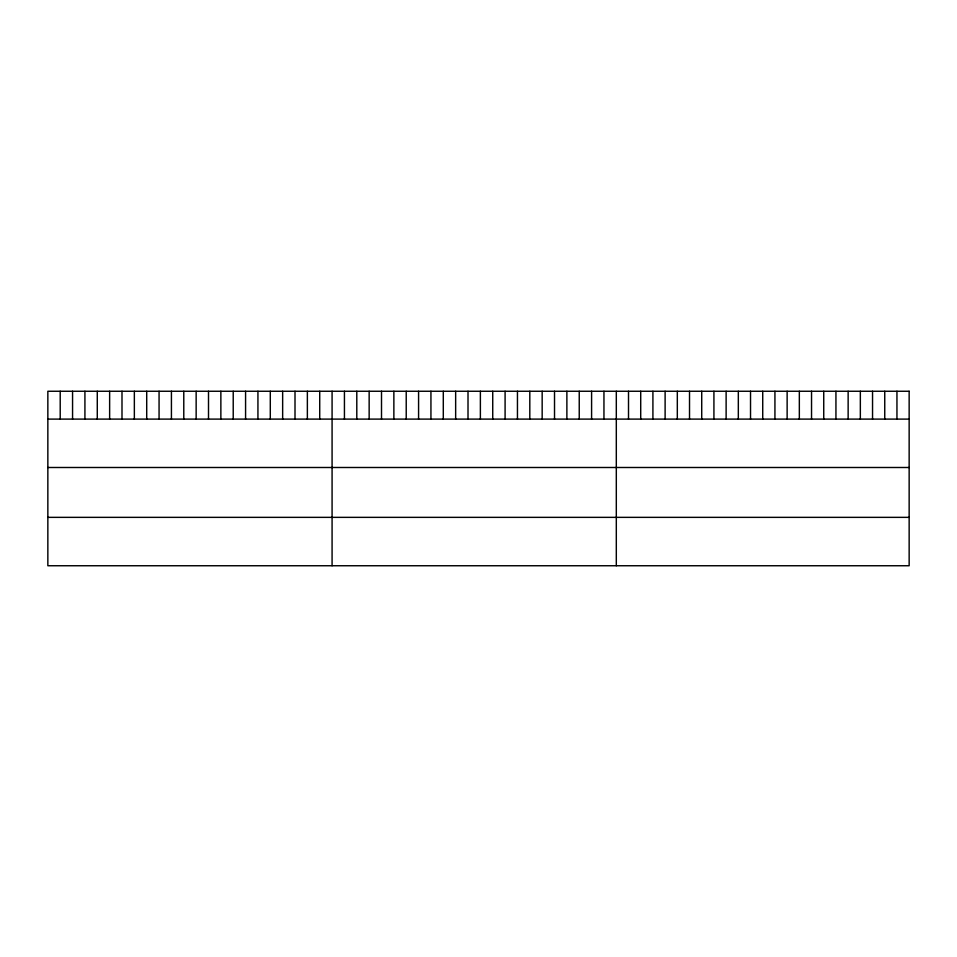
<?xml version="1.0" encoding="UTF-8"?>
<svg xmlns="http://www.w3.org/2000/svg" width="957" height="957" viewBox="0 0 957 957"><rect width="100%" height="100%" fill="white"/><g stroke="black" fill="none" stroke-linecap="round" stroke-linejoin="round"><path stroke-width="1.44" d="M47.85 419.106L909.15 419.106M47.85 467.495L909.15 467.495M47.85 517.354L909.15 517.354M896.948 391.257L896.948 419.106M884.747 391.257L884.747 419.106M872.545 391.257L872.545 419.106M860.343 391.257L860.343 419.106M848.141 391.257L848.141 419.106M835.939 391.257L835.939 419.106M823.738 391.257L823.738 419.106M811.536 391.257L811.536 419.106M799.334 391.257L799.334 419.106M787.133 391.257L787.133 419.106M774.931 391.257L774.931 419.106M762.729 391.257L762.729 419.106M750.527 391.257L750.527 419.106M738.326 391.257L738.326 419.106M726.124 391.257L726.124 419.106M713.922 391.257L713.922 419.106M701.72 391.257L701.72 419.106M689.519 391.257L689.519 419.106M677.317 391.257L677.317 419.106M665.115 391.257L665.115 419.106M652.913 391.257L652.913 419.106M640.712 391.257L640.712 419.106M628.51 391.257L628.51 419.106M616.308 391.257L616.308 565.743M603.951 391.257L603.951 419.106M591.593 391.257L591.593 419.106M579.236 391.257L579.236 419.106M566.879 391.257L566.879 419.106M554.522 391.257L554.522 419.106M542.164 391.257L542.164 419.106M529.807 391.257L529.807 419.106M517.45 391.257L517.45 419.106M505.093 391.257L505.093 419.106M492.735 391.257L492.735 419.106M480.378 391.257L480.378 419.106M468.009 391.257L468.009 419.106M455.652 391.257L455.652 419.106M443.294 391.257L443.294 419.106M430.937 391.257L430.937 419.106M418.58 391.257L418.58 419.106M406.223 391.257L406.223 419.106M393.865 391.257L393.865 419.106M381.508 391.257L381.508 419.106M369.151 391.257L369.151 419.106M356.794 391.257L356.794 419.106M344.436 391.257L344.436 419.106M332.079 391.257L332.079 565.743M319.722 391.257L319.722 419.106M307.364 391.257L307.364 419.106M295.007 391.257L295.007 419.106M282.65 391.257L282.65 419.106M270.293 391.257L270.293 419.106M257.935 391.257L257.935 419.106M245.578 391.257L245.578 419.106M233.221 391.257L233.221 419.106M220.864 391.257L220.864 419.106M208.506 391.257L208.506 419.106M196.149 391.257L196.149 419.106M183.78 391.257L183.78 419.106M171.423 391.257L171.423 419.106M159.065 391.257L159.065 419.106M146.708 391.257L146.708 419.106M134.351 391.257L134.351 419.106M121.994 391.257L121.994 419.106M109.636 391.257L109.636 419.106M97.279 391.257L97.279 419.106M84.922 391.257L84.922 419.106M72.565 391.257L72.565 419.106M60.207 391.257L60.207 419.106M909.15 391.257L47.85 391.257L47.85 565.743L909.15 565.743L909.15 391.257"/></g></svg>
